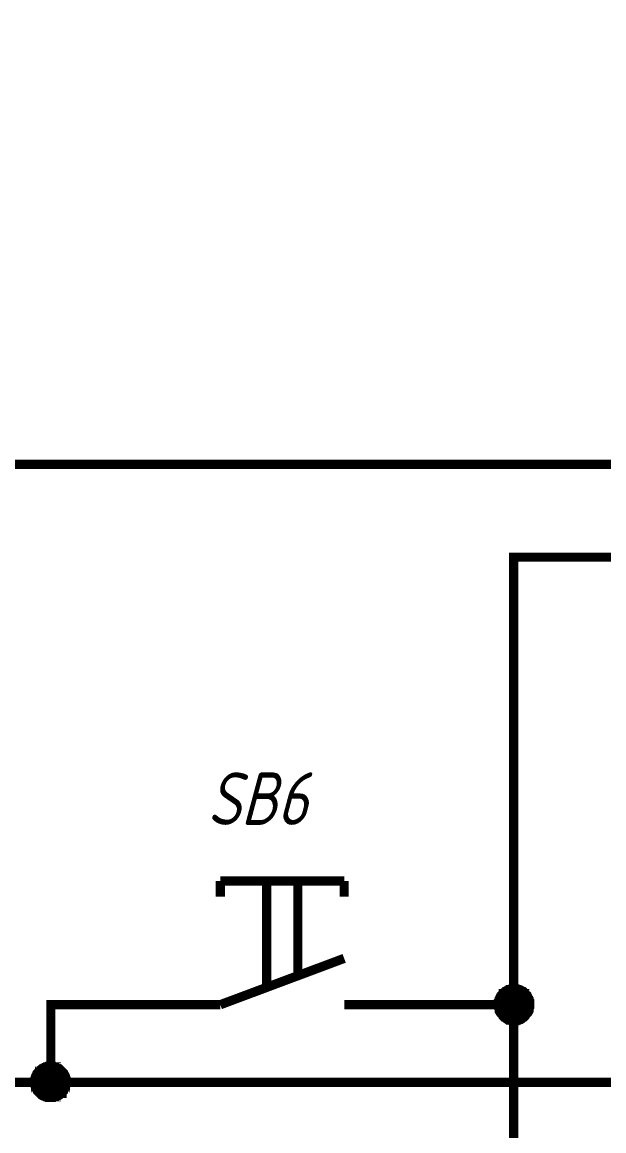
# Model space of a CAD drawing. Header units: millimetres. Extents: x 0 to 841, y 0 to 594.
# Drawn here: x 371.59 to 390.42, y 66.43 to 102.32 of the extents above; entities that cross this region are included whole.
import ezdxf

# ---------------------------------------------------------------- set-up
doc = ezdxf.new("R2010")
doc.units = ezdxf.units.MM
doc.layers.add('Sheet', color=255, linetype='Continuous')
doc.styles.get("Standard").update_dxf_attribs({"font": '', "oblique": 15})
doc.styles.get('Standard').set_extended_font_data('GOST type A')

msp = doc.modelspace()

# ---------------------------------------------------------------- linework, layer by layer
at = {"layer": 'Sheet', "color": 18, "true_color": 0x000000, "const_width": 0.3}
for points in [[(367.008, 70.51), (367.008, 88.002), (402.02, 88.002), (402.02, 311.492), (402.02, 311.492), (435.015, 311.492), (435.015, 333.979), (450.001, 333.979)], [(387.504, 70.51), (387.504, 85.001), (404.999, 85.001), (404.999, 308.983), (404.999, 308.983), (437.502, 308.983), (437.502, 328.985), (450.001, 328.985)], [(378.006, 74.519), (382.016, 74.519)], [(378.006, 74.519), (378.006, 74.004)], [(379.507, 71.002), (379.507, 74.519)], [(380.515, 74.519), (380.515, 71.517)], [(382.016, 74.519), (382.016, 74.004)], [(378.006, 70.51), (382.016, 72.01)], [(387.011, 70.51), (387.011, 70.532), (387.011, 70.554), (387.011, 70.599), (387.011, 70.621), (387.034, 70.644), (387.034, 70.666), (387.034, 70.689), (387.056, 70.711), (387.056, 70.733), (387.079, 70.756), (387.079, 70.778), (387.101, 70.801), (387.101, 70.823), (387.123, 70.845), (387.146, 70.868), (387.168, 70.868), (387.168, 70.89), (387.191, 70.913), (387.213, 70.935), (387.235, 70.935), (387.258, 70.957), (387.28, 70.957), (387.303, 70.98), (387.303, 70.98), (387.325, 71.002), (387.37, 71.002), (387.392, 71.002), (387.415, 71.025), (387.437, 71.025), (387.459, 71.025), (387.482, 71.025), (387.504, 71.025)], [(387.011, 70.51), (387.011, 70.532), (387.011, 70.554), (387.011, 70.599), (387.011, 70.621), (387.034, 70.644), (387.034, 70.666), (387.034, 70.689), (387.056, 70.711), (387.056, 70.733), (387.079, 70.756), (387.079, 70.778), (387.101, 70.801), (387.101, 70.823), (387.123, 70.845), (387.146, 70.868), (387.168, 70.868), (387.168, 70.89), (387.191, 70.913), (387.213, 70.935), (387.235, 70.935), (387.258, 70.957), (387.28, 70.957), (387.303, 70.98), (387.303, 70.98), (387.325, 71.002), (387.37, 71.002), (387.392, 71.002), (387.415, 71.025), (387.437, 71.025), (387.459, 71.025), (387.482, 71.025), (387.504, 71.025)], [(387.011, 70.51), (387.011, 70.532), (387.011, 70.554), (387.011, 70.599), (387.011, 70.621), (387.034, 70.644), (387.034, 70.666), (387.034, 70.689), (387.056, 70.711), (387.056, 70.733), (387.079, 70.756), (387.079, 70.778), (387.101, 70.801), (387.101, 70.823), (387.123, 70.845), (387.146, 70.868), (387.168, 70.868), (387.168, 70.89), (387.191, 70.913), (387.213, 70.935), (387.235, 70.935), (387.258, 70.957), (387.28, 70.957), (387.303, 70.98), (387.303, 70.98), (387.325, 71.002), (387.37, 71.002), (387.392, 71.002), (387.415, 71.025), (387.437, 71.025), (387.459, 71.025), (387.482, 71.025), (387.504, 71.025)], [(387.011, 70.51), (387.011, 70.532), (387.011, 70.554), (387.011, 70.599), (387.011, 70.621), (387.034, 70.644), (387.034, 70.666), (387.034, 70.689), (387.056, 70.711), (387.056, 70.733), (387.079, 70.756), (387.079, 70.778), (387.101, 70.801), (387.101, 70.823), (387.123, 70.845), (387.146, 70.868), (387.168, 70.868), (387.168, 70.89), (387.191, 70.913), (387.213, 70.935), (387.235, 70.935), (387.258, 70.957), (387.28, 70.957), (387.303, 70.98), (387.303, 70.98), (387.325, 71.002), (387.37, 71.002), (387.392, 71.002), (387.415, 71.025), (387.437, 71.025), (387.459, 71.025), (387.482, 71.025), (387.504, 71.025)], [(387.011, 70.51), (387.011, 70.532), (387.011, 70.554), (387.011, 70.599), (387.011, 70.621), (387.034, 70.644), (387.034, 70.666), (387.034, 70.689), (387.056, 70.711), (387.056, 70.733), (387.079, 70.756), (387.079, 70.778), (387.101, 70.801), (387.101, 70.823), (387.123, 70.845), (387.146, 70.868), (387.168, 70.868), (387.168, 70.89), (387.191, 70.913), (387.213, 70.935), (387.235, 70.935), (387.258, 70.957), (387.28, 70.957), (387.303, 70.98), (387.303, 70.98), (387.325, 71.002), (387.37, 71.002), (387.392, 71.002), (387.415, 71.025), (387.437, 71.025), (387.459, 71.025), (387.482, 71.025), (387.504, 71.025)], [(387.011, 70.51), (387.011, 70.532), (387.011, 70.554), (387.011, 70.599), (387.011, 70.621), (387.034, 70.644), (387.034, 70.666), (387.034, 70.689), (387.056, 70.711), (387.056, 70.733), (387.079, 70.756), (387.079, 70.778), (387.101, 70.801), (387.101, 70.823), (387.123, 70.845), (387.146, 70.868), (387.168, 70.868), (387.168, 70.89), (387.191, 70.913), (387.213, 70.935), (387.235, 70.935), (387.258, 70.957), (387.28, 70.957), (387.303, 70.98), (387.303, 70.98), (387.325, 71.002), (387.37, 71.002), (387.392, 71.002), (387.415, 71.025), (387.437, 71.025), (387.459, 71.025), (387.482, 71.025), (387.504, 71.025)], [(387.011, 70.51), (387.011, 70.532), (387.011, 70.554), (387.011, 70.599), (387.011, 70.621), (387.034, 70.644), (387.034, 70.666), (387.034, 70.689), (387.056, 70.711), (387.056, 70.733), (387.079, 70.756), (387.079, 70.778), (387.101, 70.801), (387.101, 70.823), (387.123, 70.845), (387.146, 70.868), (387.168, 70.868), (387.168, 70.89), (387.191, 70.913), (387.213, 70.935), (387.235, 70.935), (387.258, 70.957), (387.28, 70.957), (387.303, 70.98), (387.303, 70.98), (387.325, 71.002), (387.37, 71.002), (387.392, 71.002), (387.415, 71.025), (387.437, 71.025), (387.459, 71.025), (387.482, 71.025), (387.504, 71.025)], [(387.011, 70.51), (387.011, 70.532), (387.011, 70.554), (387.011, 70.599), (387.011, 70.621), (387.034, 70.644), (387.034, 70.666), (387.034, 70.689), (387.056, 70.711), (387.056, 70.733), (387.079, 70.756), (387.079, 70.778), (387.101, 70.801), (387.101, 70.823), (387.123, 70.845), (387.146, 70.868), (387.168, 70.868), (387.168, 70.89), (387.191, 70.913), (387.213, 70.935), (387.235, 70.935), (387.258, 70.957), (387.28, 70.957), (387.303, 70.98), (387.303, 70.98), (387.325, 71.002), (387.37, 71.002), (387.392, 71.002), (387.415, 71.025), (387.437, 71.025), (387.459, 71.025), (387.482, 71.025), (387.504, 71.025)], [(387.504, 71.025), (387.504, 71.025)], [(387.504, 71.025), (387.527, 71.025), (387.549, 71.025), (387.594, 71.025), (387.616, 71.025), (387.639, 71.002), (387.661, 71.002), (387.683, 71.002), (387.706, 70.98), (387.728, 70.98), (387.751, 70.957), (387.773, 70.957), (387.795, 70.935), (387.818, 70.935), (387.84, 70.913), (387.863, 70.89), (387.863, 70.868), (387.885, 70.868), (387.907, 70.845), (387.93, 70.823), (387.93, 70.801), (387.952, 70.778), (387.952, 70.756), (387.975, 70.733), (387.975, 70.711), (387.997, 70.689), (387.997, 70.666), (387.997, 70.644), (388.019, 70.621), (388.019, 70.599), (388.019, 70.554), (388.019, 70.532), (388.019, 70.51)], [(387.504, 71.025), (387.504, 71.025)], [(387.504, 71.025), (387.527, 71.025), (387.549, 71.025), (387.594, 71.025), (387.616, 71.025), (387.639, 71.002), (387.661, 71.002), (387.683, 71.002), (387.706, 70.98), (387.728, 70.98), (387.751, 70.957), (387.773, 70.957), (387.795, 70.935), (387.818, 70.935), (387.84, 70.913), (387.863, 70.89), (387.863, 70.868), (387.885, 70.868), (387.907, 70.845), (387.93, 70.823), (387.93, 70.801), (387.952, 70.778), (387.952, 70.756), (387.975, 70.733), (387.975, 70.711), (387.997, 70.689), (387.997, 70.666), (387.997, 70.644), (388.019, 70.621), (388.019, 70.599), (388.019, 70.554), (388.019, 70.532), (388.019, 70.51)], [(387.504, 71.025), (387.504, 71.025)], [(387.504, 71.025), (387.527, 71.025), (387.549, 71.025), (387.594, 71.025), (387.616, 71.025), (387.639, 71.002), (387.661, 71.002), (387.683, 71.002), (387.706, 70.98), (387.728, 70.98), (387.751, 70.957), (387.773, 70.957), (387.795, 70.935), (387.818, 70.935), (387.84, 70.913), (387.863, 70.89), (387.863, 70.868), (387.885, 70.868), (387.907, 70.845), (387.93, 70.823), (387.93, 70.801), (387.952, 70.778), (387.952, 70.756), (387.975, 70.733), (387.975, 70.711), (387.997, 70.689), (387.997, 70.666), (387.997, 70.644), (388.019, 70.621), (388.019, 70.599), (388.019, 70.554), (388.019, 70.532), (388.019, 70.51)], [(387.504, 71.025), (387.504, 71.025)], [(387.504, 71.025), (387.527, 71.025), (387.549, 71.025), (387.594, 71.025), (387.616, 71.025), (387.639, 71.002), (387.661, 71.002), (387.683, 71.002), (387.706, 70.98), (387.728, 70.98), (387.751, 70.957), (387.773, 70.957), (387.795, 70.935), (387.818, 70.935), (387.84, 70.913), (387.863, 70.89), (387.863, 70.868), (387.885, 70.868), (387.907, 70.845), (387.93, 70.823), (387.93, 70.801), (387.952, 70.778), (387.952, 70.756), (387.975, 70.733), (387.975, 70.711), (387.997, 70.689), (387.997, 70.666), (387.997, 70.644), (388.019, 70.621), (388.019, 70.599), (388.019, 70.554), (388.019, 70.532), (388.019, 70.51)], [(387.504, 71.025), (387.504, 71.025)], [(387.504, 71.025), (387.527, 71.025), (387.549, 71.025), (387.594, 71.025), (387.616, 71.025), (387.639, 71.002), (387.661, 71.002), (387.683, 71.002), (387.706, 70.98), (387.728, 70.98), (387.751, 70.957), (387.773, 70.957), (387.795, 70.935), (387.818, 70.935), (387.84, 70.913), (387.863, 70.89), (387.863, 70.868), (387.885, 70.868), (387.907, 70.845), (387.93, 70.823), (387.93, 70.801), (387.952, 70.778), (387.952, 70.756), (387.975, 70.733), (387.975, 70.711), (387.997, 70.689), (387.997, 70.666), (387.997, 70.644), (388.019, 70.621), (388.019, 70.599), (388.019, 70.554), (388.019, 70.532), (388.019, 70.51)], [(387.504, 71.025), (387.504, 71.025)], [(387.504, 71.025), (387.527, 71.025), (387.549, 71.025), (387.594, 71.025), (387.616, 71.025), (387.639, 71.002), (387.661, 71.002), (387.683, 71.002), (387.706, 70.98), (387.728, 70.98), (387.751, 70.957), (387.773, 70.957), (387.795, 70.935), (387.818, 70.935), (387.84, 70.913), (387.863, 70.89), (387.863, 70.868), (387.885, 70.868), (387.907, 70.845), (387.93, 70.823), (387.93, 70.801), (387.952, 70.778), (387.952, 70.756), (387.975, 70.733), (387.975, 70.711), (387.997, 70.689), (387.997, 70.666), (387.997, 70.644), (388.019, 70.621), (388.019, 70.599), (388.019, 70.554), (388.019, 70.532), (388.019, 70.51)], [(387.504, 71.025), (387.504, 71.025)], [(387.504, 71.025), (387.527, 71.025), (387.549, 71.025), (387.594, 71.025), (387.616, 71.025), (387.639, 71.002), (387.661, 71.002), (387.683, 71.002), (387.706, 70.98), (387.728, 70.98), (387.751, 70.957), (387.773, 70.957), (387.795, 70.935), (387.818, 70.935), (387.84, 70.913), (387.863, 70.89), (387.863, 70.868), (387.885, 70.868), (387.907, 70.845), (387.93, 70.823), (387.93, 70.801), (387.952, 70.778), (387.952, 70.756), (387.975, 70.733), (387.975, 70.711), (387.997, 70.689), (387.997, 70.666), (387.997, 70.644), (388.019, 70.621), (388.019, 70.599), (388.019, 70.554), (388.019, 70.532), (388.019, 70.51)], [(387.504, 71.025), (387.504, 71.025)], [(387.504, 71.025), (387.527, 71.025), (387.549, 71.025), (387.594, 71.025), (387.616, 71.025), (387.639, 71.002), (387.661, 71.002), (387.683, 71.002), (387.706, 70.98), (387.728, 70.98), (387.751, 70.957), (387.773, 70.957), (387.795, 70.935), (387.818, 70.935), (387.84, 70.913), (387.863, 70.89), (387.863, 70.868), (387.885, 70.868), (387.907, 70.845), (387.93, 70.823), (387.93, 70.801), (387.952, 70.778), (387.952, 70.756), (387.975, 70.733), (387.975, 70.711), (387.997, 70.689), (387.997, 70.666), (387.997, 70.644), (388.019, 70.621), (388.019, 70.599), (388.019, 70.554), (388.019, 70.532), (388.019, 70.51)], [(355.001, 70.51), (352.515, 70.51), (352.515, 68.001), (372.518, 68.001), (392.5, 68.001), (392.5, 70.51), (395.008, 70.51)], [(375.005, 70.51), (372.518, 70.51), (372.518, 68.001)], [(377.514, 70.51), (375.005, 70.51)], [(377.514, 70.51), (378.006, 70.51)], [(382.509, 70.51), (382.016, 70.51)], [(382.509, 70.51), (385.018, 70.51)], [(385.018, 33.015), (387.504, 33.015), (387.504, 45.513), (387.504, 58.011), (387.504, 70.51), (387.504, 70.51), (385.018, 70.51)], [(387.504, 69.994), (387.482, 69.994), (387.459, 69.994), (387.437, 69.994), (387.415, 69.994), (387.392, 70.017), (387.37, 70.017), (387.325, 70.017), (387.303, 70.039), (387.303, 70.039), (387.28, 70.062), (387.258, 70.062), (387.235, 70.084), (387.213, 70.106), (387.191, 70.106), (387.168, 70.129), (387.168, 70.151), (387.146, 70.174), (387.123, 70.196), (387.101, 70.218), (387.101, 70.218), (387.079, 70.241), (387.079, 70.263), (387.056, 70.286), (387.056, 70.308), (387.034, 70.33), (387.034, 70.353), (387.034, 70.375), (387.011, 70.42), (387.011, 70.442), (387.011, 70.465), (387.011, 70.487), (387.011, 70.51)], [(387.011, 70.51), (387.011, 70.51)], [(387.504, 69.994), (387.482, 69.994), (387.459, 69.994), (387.437, 69.994), (387.415, 69.994), (387.392, 70.017), (387.37, 70.017), (387.325, 70.017), (387.303, 70.039), (387.303, 70.039), (387.28, 70.062), (387.258, 70.062), (387.235, 70.084), (387.213, 70.106), (387.191, 70.106), (387.168, 70.129), (387.168, 70.151), (387.146, 70.174), (387.123, 70.196), (387.101, 70.218), (387.101, 70.218), (387.079, 70.241), (387.079, 70.263), (387.056, 70.286), (387.056, 70.308), (387.034, 70.33), (387.034, 70.353), (387.034, 70.375), (387.011, 70.42), (387.011, 70.442), (387.011, 70.465), (387.011, 70.487), (387.011, 70.51)], [(387.011, 70.51), (387.011, 70.51)], [(387.504, 69.994), (387.482, 69.994), (387.459, 69.994), (387.437, 69.994), (387.415, 69.994), (387.392, 70.017), (387.37, 70.017), (387.325, 70.017), (387.303, 70.039), (387.303, 70.039), (387.28, 70.062), (387.258, 70.062), (387.235, 70.084), (387.213, 70.106), (387.191, 70.106), (387.168, 70.129), (387.168, 70.151), (387.146, 70.174), (387.123, 70.196), (387.101, 70.218), (387.101, 70.218), (387.079, 70.241), (387.079, 70.263), (387.056, 70.286), (387.056, 70.308), (387.034, 70.33), (387.034, 70.353), (387.034, 70.375), (387.011, 70.42), (387.011, 70.442), (387.011, 70.465), (387.011, 70.487), (387.011, 70.51)], [(387.011, 70.51), (387.011, 70.51)], [(387.504, 69.994), (387.482, 69.994), (387.459, 69.994), (387.437, 69.994), (387.415, 69.994), (387.392, 70.017), (387.37, 70.017), (387.325, 70.017), (387.303, 70.039), (387.303, 70.039), (387.28, 70.062), (387.258, 70.062), (387.235, 70.084), (387.213, 70.106), (387.191, 70.106), (387.168, 70.129), (387.168, 70.151), (387.146, 70.174), (387.123, 70.196), (387.101, 70.218), (387.101, 70.218), (387.079, 70.241), (387.079, 70.263), (387.056, 70.286), (387.056, 70.308), (387.034, 70.33), (387.034, 70.353), (387.034, 70.375), (387.011, 70.42), (387.011, 70.442), (387.011, 70.465), (387.011, 70.487), (387.011, 70.51)], [(387.011, 70.51), (387.011, 70.51)], [(387.504, 69.994), (387.482, 69.994), (387.459, 69.994), (387.437, 69.994), (387.415, 69.994), (387.392, 70.017), (387.37, 70.017), (387.325, 70.017), (387.303, 70.039), (387.303, 70.039), (387.28, 70.062), (387.258, 70.062), (387.235, 70.084), (387.213, 70.106), (387.191, 70.106), (387.168, 70.129), (387.168, 70.151), (387.146, 70.174), (387.123, 70.196), (387.101, 70.218), (387.101, 70.218), (387.079, 70.241), (387.079, 70.263), (387.056, 70.286), (387.056, 70.308), (387.034, 70.33), (387.034, 70.353), (387.034, 70.375), (387.011, 70.42), (387.011, 70.442), (387.011, 70.465), (387.011, 70.487), (387.011, 70.51)], [(387.011, 70.51), (387.011, 70.51)], [(387.504, 69.994), (387.482, 69.994), (387.459, 69.994), (387.437, 69.994), (387.415, 69.994), (387.392, 70.017), (387.37, 70.017), (387.325, 70.017), (387.303, 70.039), (387.303, 70.039), (387.28, 70.062), (387.258, 70.062), (387.235, 70.084), (387.213, 70.106), (387.191, 70.106), (387.168, 70.129), (387.168, 70.151), (387.146, 70.174), (387.123, 70.196), (387.101, 70.218), (387.101, 70.218), (387.079, 70.241), (387.079, 70.263), (387.056, 70.286), (387.056, 70.308), (387.034, 70.33), (387.034, 70.353), (387.034, 70.375), (387.011, 70.42), (387.011, 70.442), (387.011, 70.465), (387.011, 70.487), (387.011, 70.51)], [(387.011, 70.51), (387.011, 70.51)], [(387.504, 69.994), (387.482, 69.994), (387.459, 69.994), (387.437, 69.994), (387.415, 69.994), (387.392, 70.017), (387.37, 70.017), (387.325, 70.017), (387.303, 70.039), (387.303, 70.039), (387.28, 70.062), (387.258, 70.062), (387.235, 70.084), (387.213, 70.106), (387.191, 70.106), (387.168, 70.129), (387.168, 70.151), (387.146, 70.174), (387.123, 70.196), (387.101, 70.218), (387.101, 70.218), (387.079, 70.241), (387.079, 70.263), (387.056, 70.286), (387.056, 70.308), (387.034, 70.33), (387.034, 70.353), (387.034, 70.375), (387.011, 70.42), (387.011, 70.442), (387.011, 70.465), (387.011, 70.487), (387.011, 70.51)], [(387.011, 70.51), (387.011, 70.51)], [(387.504, 69.994), (387.482, 69.994), (387.459, 69.994), (387.437, 69.994), (387.415, 69.994), (387.392, 70.017), (387.37, 70.017), (387.325, 70.017), (387.303, 70.039), (387.303, 70.039), (387.28, 70.062), (387.258, 70.062), (387.235, 70.084), (387.213, 70.106), (387.191, 70.106), (387.168, 70.129), (387.168, 70.151), (387.146, 70.174), (387.123, 70.196), (387.101, 70.218), (387.101, 70.218), (387.079, 70.241), (387.079, 70.263), (387.056, 70.286), (387.056, 70.308), (387.034, 70.33), (387.034, 70.353), (387.034, 70.375), (387.011, 70.42), (387.011, 70.442), (387.011, 70.465), (387.011, 70.487), (387.011, 70.51)], [(387.011, 70.51), (387.011, 70.51)], [(388.019, 70.51), (388.019, 70.487), (388.019, 70.465), (388.019, 70.442), (388.019, 70.42), (387.997, 70.375), (387.997, 70.353), (387.997, 70.33), (387.975, 70.308), (387.975, 70.286), (387.952, 70.263), (387.952, 70.241), (387.93, 70.218), (387.93, 70.218), (387.907, 70.196), (387.885, 70.174), (387.863, 70.151), (387.863, 70.129), (387.84, 70.106), (387.818, 70.106), (387.795, 70.084), (387.773, 70.062), (387.751, 70.062), (387.728, 70.039), (387.706, 70.039), (387.683, 70.017), (387.661, 70.017), (387.639, 70.017), (387.616, 69.994), (387.594, 69.994), (387.549, 69.994), (387.527, 69.994), (387.504, 69.994)], [(388.019, 70.51), (388.019, 70.487), (388.019, 70.465), (388.019, 70.442), (388.019, 70.42), (387.997, 70.375), (387.997, 70.353), (387.997, 70.33), (387.975, 70.308), (387.975, 70.286), (387.952, 70.263), (387.952, 70.241), (387.93, 70.218), (387.93, 70.218), (387.907, 70.196), (387.885, 70.174), (387.863, 70.151), (387.863, 70.129), (387.84, 70.106), (387.818, 70.106), (387.795, 70.084), (387.773, 70.062), (387.751, 70.062), (387.728, 70.039), (387.706, 70.039), (387.683, 70.017), (387.661, 70.017), (387.639, 70.017), (387.616, 69.994), (387.594, 69.994), (387.549, 69.994), (387.527, 69.994), (387.504, 69.994)], [(388.019, 70.51), (388.019, 70.487), (388.019, 70.465), (388.019, 70.442), (388.019, 70.42), (387.997, 70.375), (387.997, 70.353), (387.997, 70.33), (387.975, 70.308), (387.975, 70.286), (387.952, 70.263), (387.952, 70.241), (387.93, 70.218), (387.93, 70.218), (387.907, 70.196), (387.885, 70.174), (387.863, 70.151), (387.863, 70.129), (387.84, 70.106), (387.818, 70.106), (387.795, 70.084), (387.773, 70.062), (387.751, 70.062), (387.728, 70.039), (387.706, 70.039), (387.683, 70.017), (387.661, 70.017), (387.639, 70.017), (387.616, 69.994), (387.594, 69.994), (387.549, 69.994), (387.527, 69.994), (387.504, 69.994)], [(388.019, 70.51), (388.019, 70.487), (388.019, 70.465), (388.019, 70.442), (388.019, 70.42), (387.997, 70.375), (387.997, 70.353), (387.997, 70.33), (387.975, 70.308), (387.975, 70.286), (387.952, 70.263), (387.952, 70.241), (387.93, 70.218), (387.93, 70.218), (387.907, 70.196), (387.885, 70.174), (387.863, 70.151), (387.863, 70.129), (387.84, 70.106), (387.818, 70.106), (387.795, 70.084), (387.773, 70.062), (387.751, 70.062), (387.728, 70.039), (387.706, 70.039), (387.683, 70.017), (387.661, 70.017), (387.639, 70.017), (387.616, 69.994), (387.594, 69.994), (387.549, 69.994), (387.527, 69.994), (387.504, 69.994)], [(388.019, 70.51), (388.019, 70.487), (388.019, 70.465), (388.019, 70.442), (388.019, 70.42), (387.997, 70.375), (387.997, 70.353), (387.997, 70.33), (387.975, 70.308), (387.975, 70.286), (387.952, 70.263), (387.952, 70.241), (387.93, 70.218), (387.93, 70.218), (387.907, 70.196), (387.885, 70.174), (387.863, 70.151), (387.863, 70.129), (387.84, 70.106), (387.818, 70.106), (387.795, 70.084), (387.773, 70.062), (387.751, 70.062), (387.728, 70.039), (387.706, 70.039), (387.683, 70.017), (387.661, 70.017), (387.639, 70.017), (387.616, 69.994), (387.594, 69.994), (387.549, 69.994), (387.527, 69.994), (387.504, 69.994)], [(388.019, 70.51), (388.019, 70.487), (388.019, 70.465), (388.019, 70.442), (388.019, 70.42), (387.997, 70.375), (387.997, 70.353), (387.997, 70.33), (387.975, 70.308), (387.975, 70.286), (387.952, 70.263), (387.952, 70.241), (387.93, 70.218), (387.93, 70.218), (387.907, 70.196), (387.885, 70.174), (387.863, 70.151), (387.863, 70.129), (387.84, 70.106), (387.818, 70.106), (387.795, 70.084), (387.773, 70.062), (387.751, 70.062), (387.728, 70.039), (387.706, 70.039), (387.683, 70.017), (387.661, 70.017), (387.639, 70.017), (387.616, 69.994), (387.594, 69.994), (387.549, 69.994), (387.527, 69.994), (387.504, 69.994)], [(388.019, 70.51), (388.019, 70.487), (388.019, 70.465), (388.019, 70.442), (388.019, 70.42), (387.997, 70.375), (387.997, 70.353), (387.997, 70.33), (387.975, 70.308), (387.975, 70.286), (387.952, 70.263), (387.952, 70.241), (387.93, 70.218), (387.93, 70.218), (387.907, 70.196), (387.885, 70.174), (387.863, 70.151), (387.863, 70.129), (387.84, 70.106), (387.818, 70.106), (387.795, 70.084), (387.773, 70.062), (387.751, 70.062), (387.728, 70.039), (387.706, 70.039), (387.683, 70.017), (387.661, 70.017), (387.639, 70.017), (387.616, 69.994), (387.594, 69.994), (387.549, 69.994), (387.527, 69.994), (387.504, 69.994)], [(388.019, 70.51), (388.019, 70.487), (388.019, 70.465), (388.019, 70.442), (388.019, 70.42), (387.997, 70.375), (387.997, 70.353), (387.997, 70.33), (387.975, 70.308), (387.975, 70.286), (387.952, 70.263), (387.952, 70.241), (387.93, 70.218), (387.93, 70.218), (387.907, 70.196), (387.885, 70.174), (387.863, 70.151), (387.863, 70.129), (387.84, 70.106), (387.818, 70.106), (387.795, 70.084), (387.773, 70.062), (387.751, 70.062), (387.728, 70.039), (387.706, 70.039), (387.683, 70.017), (387.661, 70.017), (387.639, 70.017), (387.616, 69.994), (387.594, 69.994), (387.549, 69.994), (387.527, 69.994), (387.504, 69.994)], [(388.019, 70.51), (388.019, 70.51), (388.019, 70.51), (388.019, 70.51), (388.019, 70.51), (388.019, 70.51), (388.019, 70.51), (388.019, 70.51), (388.019, 70.51), (388.019, 70.51), (388.019, 70.51), (388.019, 70.51), (388.019, 70.51), (388.019, 70.51), (388.019, 70.51), (388.019, 70.51), (388.019, 70.51), (388.019, 70.51), (388.019, 70.51), (388.019, 70.51), (388.019, 70.51), (388.019, 70.51), (388.019, 70.51), (388.019, 70.51), (388.019, 70.51), (388.019, 70.51), (388.019, 70.51), (388.019, 70.51), (388.019, 70.51), (388.019, 70.51), (388.019, 70.51), (388.019, 70.51), (388.019, 70.51)], [(388.019, 70.51), (388.019, 70.51)], [(388.019, 70.51), (388.019, 70.51), (388.019, 70.51), (388.019, 70.51), (388.019, 70.51), (388.019, 70.51), (388.019, 70.51), (388.019, 70.51), (388.019, 70.51), (388.019, 70.51), (388.019, 70.51), (388.019, 70.51), (388.019, 70.51), (388.019, 70.51), (388.019, 70.51), (388.019, 70.51), (388.019, 70.51), (388.019, 70.51), (388.019, 70.51), (388.019, 70.51), (388.019, 70.51), (388.019, 70.51), (388.019, 70.51), (388.019, 70.51), (388.019, 70.51), (388.019, 70.51), (388.019, 70.51), (388.019, 70.51), (388.019, 70.51), (388.019, 70.51), (388.019, 70.51), (388.019, 70.51), (388.019, 70.51)], [(388.019, 70.51), (388.019, 70.51)], [(388.019, 70.51), (388.019, 70.51), (388.019, 70.51), (388.019, 70.51), (388.019, 70.51), (388.019, 70.51), (388.019, 70.51), (388.019, 70.51), (388.019, 70.51), (388.019, 70.51), (388.019, 70.51), (388.019, 70.51), (388.019, 70.51), (388.019, 70.51), (388.019, 70.51), (388.019, 70.51), (388.019, 70.51), (388.019, 70.51), (388.019, 70.51), (388.019, 70.51), (388.019, 70.51), (388.019, 70.51), (388.019, 70.51), (388.019, 70.51), (388.019, 70.51), (388.019, 70.51), (388.019, 70.51), (388.019, 70.51), (388.019, 70.51), (388.019, 70.51), (388.019, 70.51), (388.019, 70.51), (388.019, 70.51)], [(388.019, 70.51), (388.019, 70.51)], [(388.019, 70.51), (388.019, 70.51), (388.019, 70.51), (388.019, 70.51), (388.019, 70.51), (388.019, 70.51), (388.019, 70.51), (388.019, 70.51), (388.019, 70.51), (388.019, 70.51), (388.019, 70.51), (388.019, 70.51), (388.019, 70.51), (388.019, 70.51), (388.019, 70.51), (388.019, 70.51), (388.019, 70.51), (388.019, 70.51), (388.019, 70.51), (388.019, 70.51), (388.019, 70.51), (388.019, 70.51), (388.019, 70.51), (388.019, 70.51), (388.019, 70.51), (388.019, 70.51), (388.019, 70.51), (388.019, 70.51), (388.019, 70.51), (388.019, 70.51), (388.019, 70.51), (388.019, 70.51), (388.019, 70.51)], [(388.019, 70.51), (388.019, 70.51)], [(388.019, 70.51), (388.019, 70.51), (388.019, 70.51), (388.019, 70.51), (388.019, 70.51), (388.019, 70.51), (388.019, 70.51), (388.019, 70.51), (388.019, 70.51), (388.019, 70.51), (388.019, 70.51), (388.019, 70.51), (388.019, 70.51), (388.019, 70.51), (388.019, 70.51), (388.019, 70.51), (388.019, 70.51), (388.019, 70.51), (388.019, 70.51), (388.019, 70.51), (388.019, 70.51), (388.019, 70.51), (388.019, 70.51), (388.019, 70.51), (388.019, 70.51), (388.019, 70.51), (388.019, 70.51), (388.019, 70.51), (388.019, 70.51), (388.019, 70.51), (388.019, 70.51), (388.019, 70.51), (388.019, 70.51)], [(388.019, 70.51), (388.019, 70.51)], [(388.019, 70.51), (388.019, 70.51), (388.019, 70.51), (388.019, 70.51), (388.019, 70.51), (388.019, 70.51), (388.019, 70.51), (388.019, 70.51), (388.019, 70.51), (388.019, 70.51), (388.019, 70.51), (388.019, 70.51), (388.019, 70.51), (388.019, 70.51), (388.019, 70.51), (388.019, 70.51), (388.019, 70.51), (388.019, 70.51), (388.019, 70.51), (388.019, 70.51), (388.019, 70.51), (388.019, 70.51), (388.019, 70.51), (388.019, 70.51), (388.019, 70.51), (388.019, 70.51), (388.019, 70.51), (388.019, 70.51), (388.019, 70.51), (388.019, 70.51), (388.019, 70.51), (388.019, 70.51), (388.019, 70.51)], [(388.019, 70.51), (388.019, 70.51)], [(388.019, 70.51), (388.019, 70.51), (388.019, 70.51), (388.019, 70.51), (388.019, 70.51), (388.019, 70.51), (388.019, 70.51), (388.019, 70.51), (388.019, 70.51), (388.019, 70.51), (388.019, 70.51), (388.019, 70.51), (388.019, 70.51), (388.019, 70.51), (388.019, 70.51), (388.019, 70.51), (388.019, 70.51), (388.019, 70.51), (388.019, 70.51), (388.019, 70.51), (388.019, 70.51), (388.019, 70.51), (388.019, 70.51), (388.019, 70.51), (388.019, 70.51), (388.019, 70.51), (388.019, 70.51), (388.019, 70.51), (388.019, 70.51), (388.019, 70.51), (388.019, 70.51), (388.019, 70.51), (388.019, 70.51)], [(388.019, 70.51), (388.019, 70.51)], [(388.019, 70.51), (388.019, 70.51), (388.019, 70.51), (388.019, 70.51), (388.019, 70.51), (388.019, 70.51), (388.019, 70.51), (388.019, 70.51), (388.019, 70.51), (388.019, 70.51), (388.019, 70.51), (388.019, 70.51), (388.019, 70.51), (388.019, 70.51), (388.019, 70.51), (388.019, 70.51), (388.019, 70.51), (388.019, 70.51), (388.019, 70.51), (388.019, 70.51), (388.019, 70.51), (388.019, 70.51), (388.019, 70.51), (388.019, 70.51), (388.019, 70.51), (388.019, 70.51), (388.019, 70.51), (388.019, 70.51), (388.019, 70.51), (388.019, 70.51), (388.019, 70.51), (388.019, 70.51), (388.019, 70.51)], [(388.019, 70.51), (388.019, 70.51)], [(372.003, 68.001), (372.003, 68.023), (372.003, 68.046), (372.003, 68.09), (372.003, 68.113), (372.026, 68.135), (372.026, 68.158), (372.026, 68.18), (372.048, 68.202), (372.048, 68.225), (372.07, 68.247), (372.07, 68.27), (372.093, 68.292), (372.093, 68.314), (372.115, 68.337), (372.138, 68.359), (372.16, 68.359), (372.16, 68.382), (372.182, 68.404), (372.205, 68.426), (372.227, 68.426), (372.25, 68.449), (372.272, 68.449), (372.294, 68.471), (372.317, 68.471), (372.339, 68.494), (372.362, 68.494), (372.384, 68.494), (372.406, 68.516), (372.429, 68.516), (372.474, 68.516), (372.496, 68.516), (372.518, 68.516)], [(372.003, 68.001), (372.003, 68.023), (372.003, 68.046), (372.003, 68.09), (372.003, 68.113), (372.026, 68.135), (372.026, 68.158), (372.026, 68.18), (372.048, 68.202), (372.048, 68.225), (372.07, 68.247), (372.07, 68.27), (372.093, 68.292), (372.093, 68.314), (372.115, 68.337), (372.138, 68.359), (372.16, 68.359), (372.16, 68.382), (372.182, 68.404), (372.205, 68.426), (372.227, 68.426), (372.25, 68.449), (372.272, 68.449), (372.294, 68.471), (372.317, 68.471), (372.339, 68.494), (372.362, 68.494), (372.384, 68.494), (372.406, 68.516), (372.429, 68.516), (372.474, 68.516), (372.496, 68.516), (372.518, 68.516)], [(372.003, 68.001), (372.003, 68.023), (372.003, 68.046), (372.003, 68.09), (372.003, 68.113), (372.026, 68.135), (372.026, 68.158), (372.026, 68.18), (372.048, 68.202), (372.048, 68.225), (372.07, 68.247), (372.07, 68.27), (372.093, 68.292), (372.093, 68.314), (372.115, 68.337), (372.138, 68.359), (372.16, 68.359), (372.16, 68.382), (372.182, 68.404), (372.205, 68.426), (372.227, 68.426), (372.25, 68.449), (372.272, 68.449), (372.294, 68.471), (372.317, 68.471), (372.339, 68.494), (372.362, 68.494), (372.384, 68.494), (372.406, 68.516), (372.429, 68.516), (372.474, 68.516), (372.496, 68.516), (372.518, 68.516)], [(372.003, 68.001), (372.003, 68.023), (372.003, 68.046), (372.003, 68.09), (372.003, 68.113), (372.026, 68.135), (372.026, 68.158), (372.026, 68.18), (372.048, 68.202), (372.048, 68.225), (372.07, 68.247), (372.07, 68.27), (372.093, 68.292), (372.093, 68.314), (372.115, 68.337), (372.138, 68.359), (372.16, 68.359), (372.16, 68.382), (372.182, 68.404), (372.205, 68.426), (372.227, 68.426), (372.25, 68.449), (372.272, 68.449), (372.294, 68.471), (372.317, 68.471), (372.339, 68.494), (372.362, 68.494), (372.384, 68.494), (372.406, 68.516), (372.429, 68.516), (372.474, 68.516), (372.496, 68.516), (372.518, 68.516)], [(372.003, 68.001), (372.003, 68.023), (372.003, 68.046), (372.003, 68.09), (372.003, 68.113), (372.026, 68.135), (372.026, 68.158), (372.026, 68.18), (372.048, 68.202), (372.048, 68.225), (372.07, 68.247), (372.07, 68.27), (372.093, 68.292), (372.093, 68.314), (372.115, 68.337), (372.138, 68.359), (372.16, 68.359), (372.16, 68.382), (372.182, 68.404), (372.205, 68.426), (372.227, 68.426), (372.25, 68.449), (372.272, 68.449), (372.294, 68.471), (372.317, 68.471), (372.339, 68.494), (372.362, 68.494), (372.384, 68.494), (372.406, 68.516), (372.429, 68.516), (372.474, 68.516), (372.496, 68.516), (372.518, 68.516)], [(372.003, 68.001), (372.003, 68.023), (372.003, 68.046), (372.003, 68.09), (372.003, 68.113), (372.026, 68.135), (372.026, 68.158), (372.026, 68.18), (372.048, 68.202), (372.048, 68.225), (372.07, 68.247), (372.07, 68.27), (372.093, 68.292), (372.093, 68.314), (372.115, 68.337), (372.138, 68.359), (372.16, 68.359), (372.16, 68.382), (372.182, 68.404), (372.205, 68.426), (372.227, 68.426), (372.25, 68.449), (372.272, 68.449), (372.294, 68.471), (372.317, 68.471), (372.339, 68.494), (372.362, 68.494), (372.384, 68.494), (372.406, 68.516), (372.429, 68.516), (372.474, 68.516), (372.496, 68.516), (372.518, 68.516)], [(372.003, 68.001), (372.003, 68.023), (372.003, 68.046), (372.003, 68.09), (372.003, 68.113), (372.026, 68.135), (372.026, 68.158), (372.026, 68.18), (372.048, 68.202), (372.048, 68.225), (372.07, 68.247), (372.07, 68.27), (372.093, 68.292), (372.093, 68.314), (372.115, 68.337), (372.138, 68.359), (372.16, 68.359), (372.16, 68.382), (372.182, 68.404), (372.205, 68.426), (372.227, 68.426), (372.25, 68.449), (372.272, 68.449), (372.294, 68.471), (372.317, 68.471), (372.339, 68.494), (372.362, 68.494), (372.384, 68.494), (372.406, 68.516), (372.429, 68.516), (372.474, 68.516), (372.496, 68.516), (372.518, 68.516)], [(372.003, 68.001), (372.003, 68.023), (372.003, 68.046), (372.003, 68.09), (372.003, 68.113), (372.026, 68.135), (372.026, 68.158), (372.026, 68.18), (372.048, 68.202), (372.048, 68.225), (372.07, 68.247), (372.07, 68.27), (372.093, 68.292), (372.093, 68.314), (372.115, 68.337), (372.138, 68.359), (372.16, 68.359), (372.16, 68.382), (372.182, 68.404), (372.205, 68.426), (372.227, 68.426), (372.25, 68.449), (372.272, 68.449), (372.294, 68.471), (372.317, 68.471), (372.339, 68.494), (372.362, 68.494), (372.384, 68.494), (372.406, 68.516), (372.429, 68.516), (372.474, 68.516), (372.496, 68.516), (372.518, 68.516)], [(372.518, 68.516), (372.518, 68.516)], [(372.518, 68.516), (372.541, 68.516), (372.563, 68.516), (372.586, 68.516), (372.608, 68.516), (372.63, 68.494), (372.653, 68.494), (372.698, 68.494), (372.698, 68.471), (372.72, 68.471), (372.742, 68.449), (372.765, 68.449), (372.787, 68.426), (372.81, 68.426), (372.832, 68.404), (372.854, 68.382), (372.877, 68.359), (372.877, 68.359), (372.899, 68.337), (372.922, 68.314), (372.922, 68.292), (372.944, 68.27), (372.944, 68.247), (372.966, 68.225), (372.966, 68.202), (372.989, 68.18), (372.989, 68.158), (372.989, 68.135), (373.011, 68.113), (373.011, 68.09), (373.011, 68.046), (373.011, 68.023), (373.011, 68.001)], [(372.518, 68.516), (372.518, 68.516)], [(372.518, 68.516), (372.541, 68.516), (372.563, 68.516), (372.586, 68.516), (372.608, 68.516), (372.63, 68.494), (372.653, 68.494), (372.698, 68.494), (372.698, 68.471), (372.72, 68.471), (372.742, 68.449), (372.765, 68.449), (372.787, 68.426), (372.81, 68.426), (372.832, 68.404), (372.854, 68.382), (372.877, 68.359), (372.877, 68.359), (372.899, 68.337), (372.922, 68.314), (372.922, 68.292), (372.944, 68.27), (372.944, 68.247), (372.966, 68.225), (372.966, 68.202), (372.989, 68.18), (372.989, 68.158), (372.989, 68.135), (373.011, 68.113), (373.011, 68.09), (373.011, 68.046), (373.011, 68.023), (373.011, 68.001)], [(372.518, 68.516), (372.518, 68.516)], [(372.518, 68.516), (372.541, 68.516), (372.563, 68.516), (372.586, 68.516), (372.608, 68.516), (372.63, 68.494), (372.653, 68.494), (372.698, 68.494), (372.698, 68.471), (372.72, 68.471), (372.742, 68.449), (372.765, 68.449), (372.787, 68.426), (372.81, 68.426), (372.832, 68.404), (372.854, 68.382), (372.877, 68.359), (372.877, 68.359), (372.899, 68.337), (372.922, 68.314), (372.922, 68.292), (372.944, 68.27), (372.944, 68.247), (372.966, 68.225), (372.966, 68.202), (372.989, 68.18), (372.989, 68.158), (372.989, 68.135), (373.011, 68.113), (373.011, 68.09), (373.011, 68.046), (373.011, 68.023), (373.011, 68.001)], [(372.518, 68.516), (372.518, 68.516)], [(372.518, 68.516), (372.541, 68.516), (372.563, 68.516), (372.586, 68.516), (372.608, 68.516), (372.63, 68.494), (372.653, 68.494), (372.698, 68.494), (372.698, 68.471), (372.72, 68.471), (372.742, 68.449), (372.765, 68.449), (372.787, 68.426), (372.81, 68.426), (372.832, 68.404), (372.854, 68.382), (372.877, 68.359), (372.877, 68.359), (372.899, 68.337), (372.922, 68.314), (372.922, 68.292), (372.944, 68.27), (372.944, 68.247), (372.966, 68.225), (372.966, 68.202), (372.989, 68.18), (372.989, 68.158), (372.989, 68.135), (373.011, 68.113), (373.011, 68.09), (373.011, 68.046), (373.011, 68.023), (373.011, 68.001)], [(372.518, 68.516), (372.518, 68.516)], [(372.518, 68.516), (372.541, 68.516), (372.563, 68.516), (372.586, 68.516), (372.608, 68.516), (372.63, 68.494), (372.653, 68.494), (372.698, 68.494), (372.698, 68.471), (372.72, 68.471), (372.742, 68.449), (372.765, 68.449), (372.787, 68.426), (372.81, 68.426), (372.832, 68.404), (372.854, 68.382), (372.877, 68.359), (372.877, 68.359), (372.899, 68.337), (372.922, 68.314), (372.922, 68.292), (372.944, 68.27), (372.944, 68.247), (372.966, 68.225), (372.966, 68.202), (372.989, 68.18), (372.989, 68.158), (372.989, 68.135), (373.011, 68.113), (373.011, 68.09), (373.011, 68.046), (373.011, 68.023), (373.011, 68.001)], [(372.518, 68.516), (372.518, 68.516)], [(372.518, 68.516), (372.541, 68.516), (372.563, 68.516), (372.586, 68.516), (372.608, 68.516), (372.63, 68.494), (372.653, 68.494), (372.698, 68.494), (372.698, 68.471), (372.72, 68.471), (372.742, 68.449), (372.765, 68.449), (372.787, 68.426), (372.81, 68.426), (372.832, 68.404), (372.854, 68.382), (372.877, 68.359), (372.877, 68.359), (372.899, 68.337), (372.922, 68.314), (372.922, 68.292), (372.944, 68.27), (372.944, 68.247), (372.966, 68.225), (372.966, 68.202), (372.989, 68.18), (372.989, 68.158), (372.989, 68.135), (373.011, 68.113), (373.011, 68.09), (373.011, 68.046), (373.011, 68.023), (373.011, 68.001)], [(372.518, 68.516), (372.518, 68.516)], [(372.518, 68.516), (372.541, 68.516), (372.563, 68.516), (372.586, 68.516), (372.608, 68.516), (372.63, 68.494), (372.653, 68.494), (372.698, 68.494), (372.698, 68.471), (372.72, 68.471), (372.742, 68.449), (372.765, 68.449), (372.787, 68.426), (372.81, 68.426), (372.832, 68.404), (372.854, 68.382), (372.877, 68.359), (372.877, 68.359), (372.899, 68.337), (372.922, 68.314), (372.922, 68.292), (372.944, 68.27), (372.944, 68.247), (372.966, 68.225), (372.966, 68.202), (372.989, 68.18), (372.989, 68.158), (372.989, 68.135), (373.011, 68.113), (373.011, 68.09), (373.011, 68.046), (373.011, 68.023), (373.011, 68.001)], [(372.518, 68.516), (372.518, 68.516)], [(372.518, 68.516), (372.541, 68.516), (372.563, 68.516), (372.586, 68.516), (372.608, 68.516), (372.63, 68.494), (372.653, 68.494), (372.698, 68.494), (372.698, 68.471), (372.72, 68.471), (372.742, 68.449), (372.765, 68.449), (372.787, 68.426), (372.81, 68.426), (372.832, 68.404), (372.854, 68.382), (372.877, 68.359), (372.877, 68.359), (372.899, 68.337), (372.922, 68.314), (372.922, 68.292), (372.944, 68.27), (372.944, 68.247), (372.966, 68.225), (372.966, 68.202), (372.989, 68.18), (372.989, 68.158), (372.989, 68.135), (373.011, 68.113), (373.011, 68.09), (373.011, 68.046), (373.011, 68.023), (373.011, 68.001)], [(372.518, 67.508), (372.496, 67.508), (372.474, 67.508), (372.429, 67.508), (372.406, 67.508), (372.384, 67.531), (372.362, 67.531), (372.339, 67.531), (372.317, 67.553), (372.294, 67.553), (372.272, 67.575), (372.25, 67.575), (372.227, 67.598), (372.205, 67.598), (372.182, 67.62), (372.16, 67.643), (372.16, 67.643), (372.138, 67.665), (372.115, 67.687), (372.093, 67.71), (372.093, 67.732), (372.07, 67.755), (372.07, 67.777), (372.048, 67.799), (372.048, 67.822), (372.026, 67.822), (372.026, 67.867), (372.026, 67.889), (372.003, 67.911), (372.003, 67.934), (372.003, 67.956), (372.003, 67.979), (372.003, 68.001)], [(372.003, 68.001), (372.003, 68.001)], [(372.518, 67.508), (372.496, 67.508), (372.474, 67.508), (372.429, 67.508), (372.406, 67.508), (372.384, 67.531), (372.362, 67.531), (372.339, 67.531), (372.317, 67.553), (372.294, 67.553), (372.272, 67.575), (372.25, 67.575), (372.227, 67.598), (372.205, 67.598), (372.182, 67.62), (372.16, 67.643), (372.16, 67.643), (372.138, 67.665), (372.115, 67.687), (372.093, 67.71), (372.093, 67.732), (372.07, 67.755), (372.07, 67.777), (372.048, 67.799), (372.048, 67.822), (372.026, 67.822), (372.026, 67.867), (372.026, 67.889), (372.003, 67.911), (372.003, 67.934), (372.003, 67.956), (372.003, 67.979), (372.003, 68.001)], [(372.003, 68.001), (372.003, 68.001)], [(372.518, 67.508), (372.496, 67.508), (372.474, 67.508), (372.429, 67.508), (372.406, 67.508), (372.384, 67.531), (372.362, 67.531), (372.339, 67.531), (372.317, 67.553), (372.294, 67.553), (372.272, 67.575), (372.25, 67.575), (372.227, 67.598), (372.205, 67.598), (372.182, 67.62), (372.16, 67.643), (372.16, 67.643), (372.138, 67.665), (372.115, 67.687), (372.093, 67.71), (372.093, 67.732), (372.07, 67.755), (372.07, 67.777), (372.048, 67.799), (372.048, 67.822), (372.026, 67.822), (372.026, 67.867), (372.026, 67.889), (372.003, 67.911), (372.003, 67.934), (372.003, 67.956), (372.003, 67.979), (372.003, 68.001)], [(372.003, 68.001), (372.003, 68.001)], [(372.518, 67.508), (372.496, 67.508), (372.474, 67.508), (372.429, 67.508), (372.406, 67.508), (372.384, 67.531), (372.362, 67.531), (372.339, 67.531), (372.317, 67.553), (372.294, 67.553), (372.272, 67.575), (372.25, 67.575), (372.227, 67.598), (372.205, 67.598), (372.182, 67.62), (372.16, 67.643), (372.16, 67.643), (372.138, 67.665), (372.115, 67.687), (372.093, 67.71), (372.093, 67.732), (372.07, 67.755), (372.07, 67.777), (372.048, 67.799), (372.048, 67.822), (372.026, 67.822), (372.026, 67.867), (372.026, 67.889), (372.003, 67.911), (372.003, 67.934), (372.003, 67.956), (372.003, 67.979), (372.003, 68.001)], [(372.003, 68.001), (372.003, 68.001)], [(372.518, 67.508), (372.496, 67.508), (372.474, 67.508), (372.429, 67.508), (372.406, 67.508), (372.384, 67.531), (372.362, 67.531), (372.339, 67.531), (372.317, 67.553), (372.294, 67.553), (372.272, 67.575), (372.25, 67.575), (372.227, 67.598), (372.205, 67.598), (372.182, 67.62), (372.16, 67.643), (372.16, 67.643), (372.138, 67.665), (372.115, 67.687), (372.093, 67.71), (372.093, 67.732), (372.07, 67.755), (372.07, 67.777), (372.048, 67.799), (372.048, 67.822), (372.026, 67.822), (372.026, 67.867), (372.026, 67.889), (372.003, 67.911), (372.003, 67.934), (372.003, 67.956), (372.003, 67.979), (372.003, 68.001)], [(372.003, 68.001), (372.003, 68.001)], [(372.518, 67.508), (372.496, 67.508), (372.474, 67.508), (372.429, 67.508), (372.406, 67.508), (372.384, 67.531), (372.362, 67.531), (372.339, 67.531), (372.317, 67.553), (372.294, 67.553), (372.272, 67.575), (372.25, 67.575), (372.227, 67.598), (372.205, 67.598), (372.182, 67.62), (372.16, 67.643), (372.16, 67.643), (372.138, 67.665), (372.115, 67.687), (372.093, 67.71), (372.093, 67.732), (372.07, 67.755), (372.07, 67.777), (372.048, 67.799), (372.048, 67.822), (372.026, 67.822), (372.026, 67.867), (372.026, 67.889), (372.003, 67.911), (372.003, 67.934), (372.003, 67.956), (372.003, 67.979), (372.003, 68.001)], [(372.003, 68.001), (372.003, 68.001)], [(372.518, 67.508), (372.496, 67.508), (372.474, 67.508), (372.429, 67.508), (372.406, 67.508), (372.384, 67.531), (372.362, 67.531), (372.339, 67.531), (372.317, 67.553), (372.294, 67.553), (372.272, 67.575), (372.25, 67.575), (372.227, 67.598), (372.205, 67.598), (372.182, 67.62), (372.16, 67.643), (372.16, 67.643), (372.138, 67.665), (372.115, 67.687), (372.093, 67.71), (372.093, 67.732), (372.07, 67.755), (372.07, 67.777), (372.048, 67.799), (372.048, 67.822), (372.026, 67.822), (372.026, 67.867), (372.026, 67.889), (372.003, 67.911), (372.003, 67.934), (372.003, 67.956), (372.003, 67.979), (372.003, 68.001)], [(372.003, 68.001), (372.003, 68.001)], [(372.518, 67.508), (372.496, 67.508), (372.474, 67.508), (372.429, 67.508), (372.406, 67.508), (372.384, 67.531), (372.362, 67.531), (372.339, 67.531), (372.317, 67.553), (372.294, 67.553), (372.272, 67.575), (372.25, 67.575), (372.227, 67.598), (372.205, 67.598), (372.182, 67.62), (372.16, 67.643), (372.16, 67.643), (372.138, 67.665), (372.115, 67.687), (372.093, 67.71), (372.093, 67.732), (372.07, 67.755), (372.07, 67.777), (372.048, 67.799), (372.048, 67.822), (372.026, 67.822), (372.026, 67.867), (372.026, 67.889), (372.003, 67.911), (372.003, 67.934), (372.003, 67.956), (372.003, 67.979), (372.003, 68.001)], [(372.003, 68.001), (372.003, 68.001)], [(373.011, 68.001), (373.011, 67.979), (373.011, 67.956), (373.011, 67.934), (373.011, 67.911), (372.989, 67.889), (372.989, 67.867), (372.989, 67.822), (372.966, 67.822), (372.966, 67.799), (372.944, 67.777), (372.944, 67.755), (372.922, 67.732), (372.922, 67.71), (372.899, 67.687), (372.877, 67.665), (372.877, 67.643), (372.854, 67.643), (372.832, 67.62), (372.81, 67.598), (372.787, 67.598), (372.765, 67.575), (372.742, 67.575), (372.72, 67.553), (372.698, 67.553), (372.698, 67.531), (372.653, 67.531), (372.63, 67.531), (372.608, 67.508), (372.586, 67.508), (372.563, 67.508), (372.541, 67.508), (372.518, 67.508)], [(373.011, 68.001), (373.011, 67.979), (373.011, 67.956), (373.011, 67.934), (373.011, 67.911), (372.989, 67.889), (372.989, 67.867), (372.989, 67.822), (372.966, 67.822), (372.966, 67.799), (372.944, 67.777), (372.944, 67.755), (372.922, 67.732), (372.922, 67.71), (372.899, 67.687), (372.877, 67.665), (372.877, 67.643), (372.854, 67.643), (372.832, 67.62), (372.81, 67.598), (372.787, 67.598), (372.765, 67.575), (372.742, 67.575), (372.72, 67.553), (372.698, 67.553), (372.698, 67.531), (372.653, 67.531), (372.63, 67.531), (372.608, 67.508), (372.586, 67.508), (372.563, 67.508), (372.541, 67.508), (372.518, 67.508)], [(373.011, 68.001), (373.011, 67.979), (373.011, 67.956), (373.011, 67.934), (373.011, 67.911), (372.989, 67.889), (372.989, 67.867), (372.989, 67.822), (372.966, 67.822), (372.966, 67.799), (372.944, 67.777), (372.944, 67.755), (372.922, 67.732), (372.922, 67.71), (372.899, 67.687), (372.877, 67.665), (372.877, 67.643), (372.854, 67.643), (372.832, 67.62), (372.81, 67.598), (372.787, 67.598), (372.765, 67.575), (372.742, 67.575), (372.72, 67.553), (372.698, 67.553), (372.698, 67.531), (372.653, 67.531), (372.63, 67.531), (372.608, 67.508), (372.586, 67.508), (372.563, 67.508), (372.541, 67.508), (372.518, 67.508)], [(373.011, 68.001), (373.011, 67.979), (373.011, 67.956), (373.011, 67.934), (373.011, 67.911), (372.989, 67.889), (372.989, 67.867), (372.989, 67.822), (372.966, 67.822), (372.966, 67.799), (372.944, 67.777), (372.944, 67.755), (372.922, 67.732), (372.922, 67.71), (372.899, 67.687), (372.877, 67.665), (372.877, 67.643), (372.854, 67.643), (372.832, 67.62), (372.81, 67.598), (372.787, 67.598), (372.765, 67.575), (372.742, 67.575), (372.72, 67.553), (372.698, 67.553), (372.698, 67.531), (372.653, 67.531), (372.63, 67.531), (372.608, 67.508), (372.586, 67.508), (372.563, 67.508), (372.541, 67.508), (372.518, 67.508)], [(373.011, 68.001), (373.011, 67.979), (373.011, 67.956), (373.011, 67.934), (373.011, 67.911), (372.989, 67.889), (372.989, 67.867), (372.989, 67.822), (372.966, 67.822), (372.966, 67.799), (372.944, 67.777), (372.944, 67.755), (372.922, 67.732), (372.922, 67.71), (372.899, 67.687), (372.877, 67.665), (372.877, 67.643), (372.854, 67.643), (372.832, 67.62), (372.81, 67.598), (372.787, 67.598), (372.765, 67.575), (372.742, 67.575), (372.72, 67.553), (372.698, 67.553), (372.698, 67.531), (372.653, 67.531), (372.63, 67.531), (372.608, 67.508), (372.586, 67.508), (372.563, 67.508), (372.541, 67.508), (372.518, 67.508)], [(373.011, 68.001), (373.011, 67.979), (373.011, 67.956), (373.011, 67.934), (373.011, 67.911), (372.989, 67.889), (372.989, 67.867), (372.989, 67.822), (372.966, 67.822), (372.966, 67.799), (372.944, 67.777), (372.944, 67.755), (372.922, 67.732), (372.922, 67.71), (372.899, 67.687), (372.877, 67.665), (372.877, 67.643), (372.854, 67.643), (372.832, 67.62), (372.81, 67.598), (372.787, 67.598), (372.765, 67.575), (372.742, 67.575), (372.72, 67.553), (372.698, 67.553), (372.698, 67.531), (372.653, 67.531), (372.63, 67.531), (372.608, 67.508), (372.586, 67.508), (372.563, 67.508), (372.541, 67.508), (372.518, 67.508)], [(373.011, 68.001), (373.011, 67.979), (373.011, 67.956), (373.011, 67.934), (373.011, 67.911), (372.989, 67.889), (372.989, 67.867), (372.989, 67.822), (372.966, 67.822), (372.966, 67.799), (372.944, 67.777), (372.944, 67.755), (372.922, 67.732), (372.922, 67.71), (372.899, 67.687), (372.877, 67.665), (372.877, 67.643), (372.854, 67.643), (372.832, 67.62), (372.81, 67.598), (372.787, 67.598), (372.765, 67.575), (372.742, 67.575), (372.72, 67.553), (372.698, 67.553), (372.698, 67.531), (372.653, 67.531), (372.63, 67.531), (372.608, 67.508), (372.586, 67.508), (372.563, 67.508), (372.541, 67.508), (372.518, 67.508)], [(373.011, 68.001), (373.011, 67.979), (373.011, 67.956), (373.011, 67.934), (373.011, 67.911), (372.989, 67.889), (372.989, 67.867), (372.989, 67.822), (372.966, 67.822), (372.966, 67.799), (372.944, 67.777), (372.944, 67.755), (372.922, 67.732), (372.922, 67.71), (372.899, 67.687), (372.877, 67.665), (372.877, 67.643), (372.854, 67.643), (372.832, 67.62), (372.81, 67.598), (372.787, 67.598), (372.765, 67.575), (372.742, 67.575), (372.72, 67.553), (372.698, 67.553), (372.698, 67.531), (372.653, 67.531), (372.63, 67.531), (372.608, 67.508), (372.586, 67.508), (372.563, 67.508), (372.541, 67.508), (372.518, 67.508)], [(373.011, 68.001), (373.011, 68.001), (373.011, 68.001), (373.011, 68.001), (373.011, 68.001), (373.011, 68.001), (373.011, 68.001), (373.011, 68.001), (373.011, 68.001), (373.011, 68.001), (373.011, 68.001), (373.011, 68.001), (373.011, 68.001), (373.011, 68.001), (373.011, 68.001), (373.011, 68.001), (373.011, 68.001), (373.011, 68.001), (373.011, 68.001), (373.011, 68.001), (373.011, 68.001), (373.011, 68.001), (373.011, 68.001), (373.011, 68.001), (373.011, 68.001), (373.011, 68.001), (373.011, 68.001), (373.011, 68.001), (373.011, 68.001), (373.011, 68.001), (373.011, 68.001), (373.011, 68.001), (373.011, 68.001)], [(373.011, 68.001), (373.011, 68.001)], [(373.011, 68.001), (373.011, 68.001), (373.011, 68.001), (373.011, 68.001), (373.011, 68.001), (373.011, 68.001), (373.011, 68.001), (373.011, 68.001), (373.011, 68.001), (373.011, 68.001), (373.011, 68.001), (373.011, 68.001), (373.011, 68.001), (373.011, 68.001), (373.011, 68.001), (373.011, 68.001), (373.011, 68.001), (373.011, 68.001), (373.011, 68.001), (373.011, 68.001), (373.011, 68.001), (373.011, 68.001), (373.011, 68.001), (373.011, 68.001), (373.011, 68.001), (373.011, 68.001), (373.011, 68.001), (373.011, 68.001), (373.011, 68.001), (373.011, 68.001), (373.011, 68.001), (373.011, 68.001), (373.011, 68.001)], [(373.011, 68.001), (373.011, 68.001)], [(373.011, 68.001), (373.011, 68.001), (373.011, 68.001), (373.011, 68.001), (373.011, 68.001), (373.011, 68.001), (373.011, 68.001), (373.011, 68.001), (373.011, 68.001), (373.011, 68.001), (373.011, 68.001), (373.011, 68.001), (373.011, 68.001), (373.011, 68.001), (373.011, 68.001), (373.011, 68.001), (373.011, 68.001), (373.011, 68.001), (373.011, 68.001), (373.011, 68.001), (373.011, 68.001), (373.011, 68.001), (373.011, 68.001), (373.011, 68.001), (373.011, 68.001), (373.011, 68.001), (373.011, 68.001), (373.011, 68.001), (373.011, 68.001), (373.011, 68.001), (373.011, 68.001), (373.011, 68.001), (373.011, 68.001)], [(373.011, 68.001), (373.011, 68.001)], [(373.011, 68.001), (373.011, 68.001), (373.011, 68.001), (373.011, 68.001), (373.011, 68.001), (373.011, 68.001), (373.011, 68.001), (373.011, 68.001), (373.011, 68.001), (373.011, 68.001), (373.011, 68.001), (373.011, 68.001), (373.011, 68.001), (373.011, 68.001), (373.011, 68.001), (373.011, 68.001), (373.011, 68.001), (373.011, 68.001), (373.011, 68.001), (373.011, 68.001), (373.011, 68.001), (373.011, 68.001), (373.011, 68.001), (373.011, 68.001), (373.011, 68.001), (373.011, 68.001), (373.011, 68.001), (373.011, 68.001), (373.011, 68.001), (373.011, 68.001), (373.011, 68.001), (373.011, 68.001), (373.011, 68.001)], [(373.011, 68.001), (373.011, 68.001)], [(373.011, 68.001), (373.011, 68.001), (373.011, 68.001), (373.011, 68.001), (373.011, 68.001), (373.011, 68.001), (373.011, 68.001), (373.011, 68.001), (373.011, 68.001), (373.011, 68.001), (373.011, 68.001), (373.011, 68.001), (373.011, 68.001), (373.011, 68.001), (373.011, 68.001), (373.011, 68.001), (373.011, 68.001), (373.011, 68.001), (373.011, 68.001), (373.011, 68.001), (373.011, 68.001), (373.011, 68.001), (373.011, 68.001), (373.011, 68.001), (373.011, 68.001), (373.011, 68.001), (373.011, 68.001), (373.011, 68.001), (373.011, 68.001), (373.011, 68.001), (373.011, 68.001), (373.011, 68.001), (373.011, 68.001)], [(373.011, 68.001), (373.011, 68.001)], [(373.011, 68.001), (373.011, 68.001), (373.011, 68.001), (373.011, 68.001), (373.011, 68.001), (373.011, 68.001), (373.011, 68.001), (373.011, 68.001), (373.011, 68.001), (373.011, 68.001), (373.011, 68.001), (373.011, 68.001), (373.011, 68.001), (373.011, 68.001), (373.011, 68.001), (373.011, 68.001), (373.011, 68.001), (373.011, 68.001), (373.011, 68.001), (373.011, 68.001), (373.011, 68.001), (373.011, 68.001), (373.011, 68.001), (373.011, 68.001), (373.011, 68.001), (373.011, 68.001), (373.011, 68.001), (373.011, 68.001), (373.011, 68.001), (373.011, 68.001), (373.011, 68.001), (373.011, 68.001), (373.011, 68.001)], [(373.011, 68.001), (373.011, 68.001)], [(373.011, 68.001), (373.011, 68.001), (373.011, 68.001), (373.011, 68.001), (373.011, 68.001), (373.011, 68.001), (373.011, 68.001), (373.011, 68.001), (373.011, 68.001), (373.011, 68.001), (373.011, 68.001), (373.011, 68.001), (373.011, 68.001), (373.011, 68.001), (373.011, 68.001), (373.011, 68.001), (373.011, 68.001), (373.011, 68.001), (373.011, 68.001), (373.011, 68.001), (373.011, 68.001), (373.011, 68.001), (373.011, 68.001), (373.011, 68.001), (373.011, 68.001), (373.011, 68.001), (373.011, 68.001), (373.011, 68.001), (373.011, 68.001), (373.011, 68.001), (373.011, 68.001), (373.011, 68.001), (373.011, 68.001)], [(373.011, 68.001), (373.011, 68.001)], [(373.011, 68.001), (373.011, 68.001), (373.011, 68.001), (373.011, 68.001), (373.011, 68.001), (373.011, 68.001), (373.011, 68.001), (373.011, 68.001), (373.011, 68.001), (373.011, 68.001), (373.011, 68.001), (373.011, 68.001), (373.011, 68.001), (373.011, 68.001), (373.011, 68.001), (373.011, 68.001), (373.011, 68.001), (373.011, 68.001), (373.011, 68.001), (373.011, 68.001), (373.011, 68.001), (373.011, 68.001), (373.011, 68.001), (373.011, 68.001), (373.011, 68.001), (373.011, 68.001), (373.011, 68.001), (373.011, 68.001), (373.011, 68.001), (373.011, 68.001), (373.011, 68.001), (373.011, 68.001), (373.011, 68.001)], [(373.011, 68.001), (373.011, 68.001)]]:
    msp.add_lwpolyline(points, dxfattribs=at)
at = {"layer": 'Sheet', "color": 18, "true_color": 0x000000, "const_width": 0.508}
for points in [[(387.245, 70.5, 1), (387.753, 70.5, 1)], [(372.246, 68, 1), (372.754, 68, 1)]]:
    msp.add_lwpolyline(points, format="xyb", close=True, dxfattribs=at)

# ---------------------------------------------------------------- texts
at = {"layer": 'Sheet', "color": 18, "true_color": 0x000000, "oblique": 15}
msp.add_text('SB6', height=1.7, dxfattribs=at).set_placement((377.581, 76.333))

doc.saveas('drawing.dxf')
